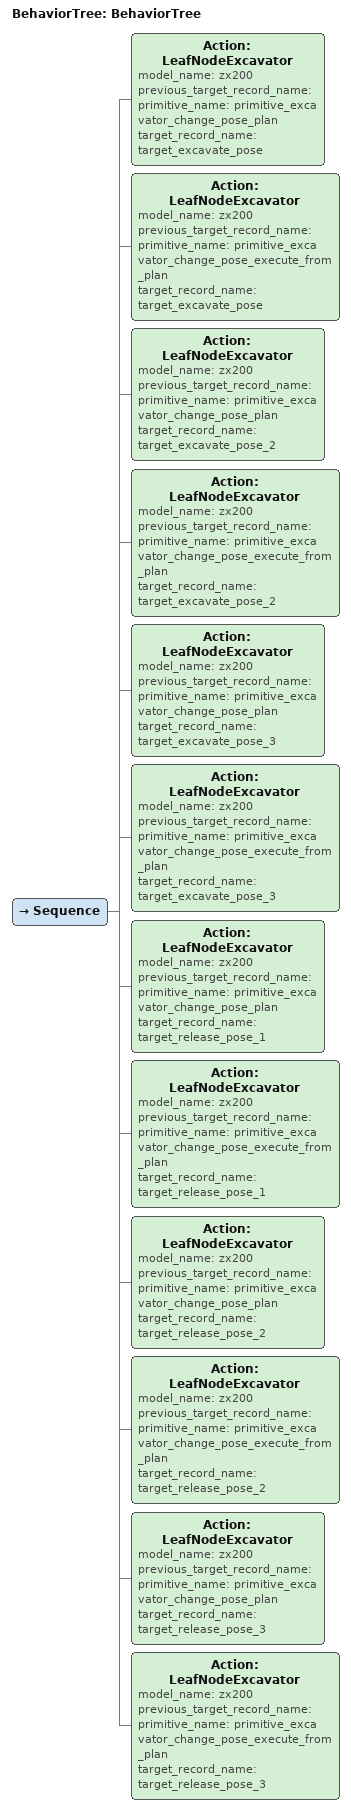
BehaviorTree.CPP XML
<?xml version="1.0"?>
<root main_tree_to_execute="BehaviorTree">
    <BehaviorTree ID="BehaviorTree">
        <Sequence>
            <Action  model_name="zx200" ID="LeafNodeExcavator" previous_target_record_name="" primitive_name="primitive_excavator_change_pose_plan" target_record_name="target_excavate_pose"/>
            <Action  model_name="zx200" ID="LeafNodeExcavator" previous_target_record_name="" primitive_name="primitive_excavator_change_pose_execute_from_plan" target_record_name="target_excavate_pose"/>
            <Action  model_name="zx200" ID="LeafNodeExcavator" previous_target_record_name="" primitive_name="primitive_excavator_change_pose_plan" target_record_name="target_excavate_pose_2"/>
            <Action  model_name="zx200" ID="LeafNodeExcavator" previous_target_record_name="" primitive_name="primitive_excavator_change_pose_execute_from_plan" target_record_name="target_excavate_pose_2"/>
            <Action  model_name="zx200" ID="LeafNodeExcavator" previous_target_record_name="" primitive_name="primitive_excavator_change_pose_plan" target_record_name="target_excavate_pose_3"/>
            <Action  model_name="zx200" ID="LeafNodeExcavator" previous_target_record_name="" primitive_name="primitive_excavator_change_pose_execute_from_plan" target_record_name="target_excavate_pose_3"/>
            <Action  model_name="zx200" ID="LeafNodeExcavator" previous_target_record_name="" primitive_name="primitive_excavator_change_pose_plan" target_record_name="target_release_pose_1"/>
            <Action  model_name="zx200" ID="LeafNodeExcavator" previous_target_record_name="" primitive_name="primitive_excavator_change_pose_execute_from_plan" target_record_name="target_release_pose_1"/>
            <Action  model_name="zx200" ID="LeafNodeExcavator" previous_target_record_name="" primitive_name="primitive_excavator_change_pose_plan" target_record_name="target_release_pose_2"/>
            <Action  model_name="zx200" ID="LeafNodeExcavator" previous_target_record_name="" primitive_name="primitive_excavator_change_pose_execute_from_plan" target_record_name="target_release_pose_2"/>
            <Action  model_name="zx200" ID="LeafNodeExcavator" previous_target_record_name="" primitive_name="primitive_excavator_change_pose_plan" target_record_name="target_release_pose_3"/>
            <Action  model_name="zx200" ID="LeafNodeExcavator" previous_target_record_name="" primitive_name="primitive_excavator_change_pose_execute_from_plan" target_record_name="target_release_pose_3"/>
        </Sequence>
    </BehaviorTree>
</root>
